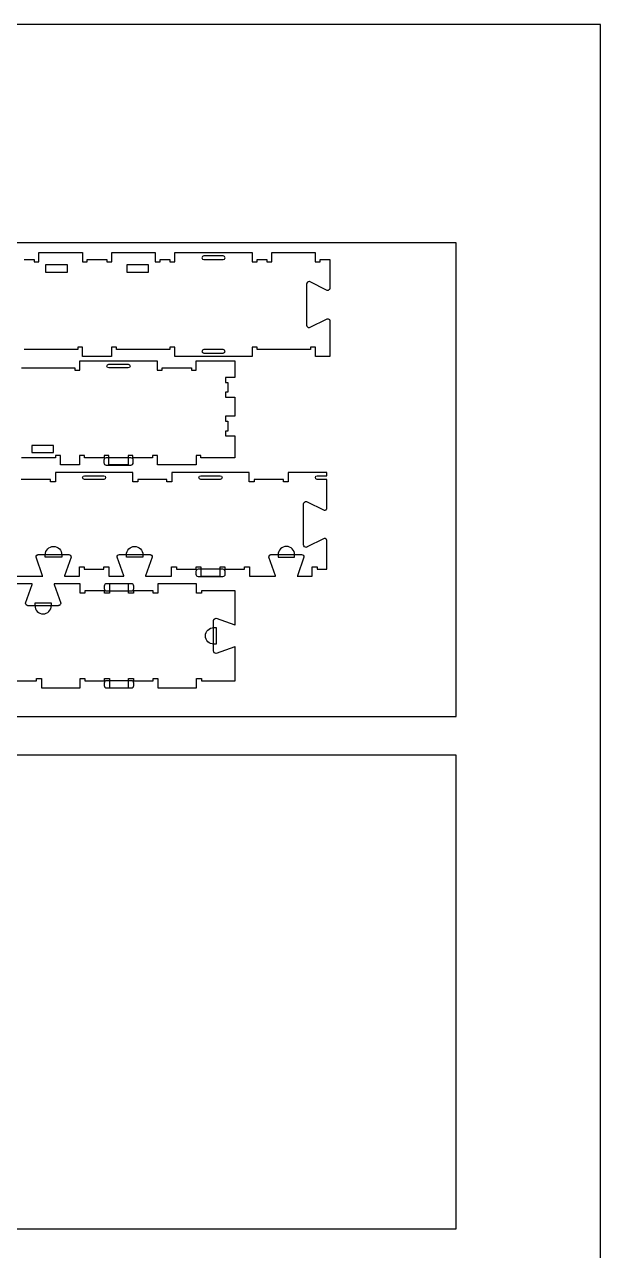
# Model space of a CAD drawing. Extents: x 0 to 4485, y 0 to 8771.
# Drawn here: x 1699 to 3183, y 2435 to 5593 of the extents above; entities that cross this region are included whole.
import ezdxf

# ---------------------------------------------------------------- set-up
doc = ezdxf.new("R2010")
doc.units = 0
for name, color, linetype in [('0_SHEET_SPRUCEPLY_2440X122', 1, 'CONTINUOUS'), ('3_ANYTOOL_CUTTHROUGH_INSID', 4, 'CONTINUOUS'), ('4_ANYTOOL_CUTTHROUGH_OUTSI', 5, 'CONTINUOUS'), ('5_ANYTOOL_HALF_MILL_9MM_IN', 3, 'CONTINUOUS'), ('DONOTCUT', 7, 'CONTINUOUS')]:
    doc.layers.add(name, color=color, linetype=linetype)

msp = doc.modelspace()

# ---------------------------------------------------------------- linework, layer by layer
at = {"layer": '0_SHEET_SPRUCEPLY_2440X122'}
for points in [[(371.7, 5031), (371.7, 3811), (2811.7, 3811), (2811.7, 5031)], [(371.7, 3711), (371.7, 2491), (2811.7, 2491), (2811.7, 3711)]]:
    msp.add_lwpolyline(points, close=True, dxfattribs=at)
at = {"layer": '3_ANYTOOL_CUTTHROUGH_INSID', "color": 4}
for points in [[(2161.1, 4987.7), (2211.1, 4987.7, 1), (2211.1, 4997.2), (2161.1, 4997.2, 1)], [(2161.1, 4987.7), (2211.1, 4987.7, 1), (2211.1, 4997.2), (2161.1, 4997.2, 1)], [(2161.1, 4756.2, 1), (2161.1, 4746.7), (2211.1, 4746.7, 1), (2211.1, 4756.2)], [(2161.1, 4756.2, 1), (2161.1, 4746.7), (2211.1, 4746.7, 1), (2211.1, 4756.2)], [(1966.4, 4708.6), (1916.4, 4708.6, -1), (1916.4, 4718.1), (1966.4, 4718.1, -1)], [(1966.4, 4708.6), (1916.4, 4708.6, -1), (1916.4, 4718.1), (1966.4, 4718.1, -1)], [(1903.5, 4421.4), (1853.5, 4421.4, -1), (1853.5, 4430.9), (1903.5, 4430.9, -1)], [(1903.5, 4421.4), (1853.5, 4421.4, -1), (1853.5, 4430.9), (1903.5, 4430.9, -1)], [(2203.5, 4421.4), (2153.5, 4421.4, -1), (2153.5, 4430.9), (2203.5, 4430.9, -1)], [(2203.5, 4421.4), (2153.5, 4421.4, -1), (2153.5, 4430.9), (2203.5, 4430.9, -1)]]:
    msp.add_lwpolyline(points, format="xyb", close=True, dxfattribs=at)
for points in [[(1753.6, 4974.2), (1753.6, 4955.7), (1809.8, 4955.7), (1809.8, 4974.2)], [(1753.6, 4974.2), (1753.6, 4955.7), (1809.8, 4955.7), (1809.8, 4974.2)], [(2018.7, 4974.2), (1962.5, 4974.2), (1962.5, 4955.7), (2018.7, 4955.7)], [(2018.7, 4974.2), (1962.5, 4974.2), (1962.5, 4955.7), (2018.7, 4955.7)], [(1774, 4490.6), (1774, 4509.1), (1717.8, 4509.1), (1717.8, 4490.6)], [(1774, 4490.6), (1774, 4509.1), (1717.8, 4509.1), (1717.8, 4490.6)]]:
    msp.add_lwpolyline(points, close=True, dxfattribs=at)
at = {"layer": '4_ANYTOOL_CUTTHROUGH_OUTSI', "color": 5}
for points in [[(1698.4, 4987.7), (1723.9, 4987.7), (1723.9, 4981.7), (1736.4, 4981.7), (1736.4, 5005.7), (1848.4, 5005.7), (1848.4, 4981.7), (1860.9, 4981.7), (1860.9, 4987.7), (1911.4, 4987.7), (1911.4, 4981.7), (1923.9, 4981.7), (1923.9, 5005.7), (2035.9, 5005.7), (2035.9, 4981.7), (2048.4, 4981.7), (2048.4, 4987.7), (2073.9, 4987.7), (2073.9, 4981.7), (2086.4, 4981.7), (2086.4, 5005.7), (2285.9, 5005.7), (2285.9, 4981.7), (2298.4, 4981.7), (2298.4, 4987.7), (2323.9, 4987.7), (2323.9, 4981.7), (2336.4, 4981.7), (2336.4, 5005.7), (2448.4, 5005.7), (2448.4, 4981.7), (2460.9, 4981.7), (2460.9, 4987.7), (2485.9, 4987.7), (2485.9, 4914), (2485.9, 4914), (2485.9, 4913.9), (2485.9, 4913.7), (2485.8, 4913.6), (2485.8, 4913.4), (2485.8, 4913.3), (2485.8, 4913.1), (2485.8, 4913), (2485.7, 4912.8), (2485.7, 4912.7), (2485.7, 4912.5), (2485.6, 4912.3), (2485.6, 4912.2), (2485.5, 4912.1), (2485.5, 4911.9), (2485.4, 4911.8), (2485.3, 4911.6), (2485.3, 4911.5), (2485.2, 4911.3), (2485.1, 4911.2), (2485, 4911.1), (2484.9, 4910.9), (2484.9, 4910.8), (2484.8, 4910.7), (2484.7, 4910.5), (2484.6, 4910.4), (2484.5, 4910.3), (2484.4, 4910.2), (2484.3, 4910.1), (2484.2, 4910), (2484.1, 4909.8), (2483.9, 4909.7), (2483.8, 4909.6, -0.218803), (2479.2, 4908.4), (2433.2, 4931), (2433.2, 4931), (2433.1, 4931), (2433.1, 4931, 0.463455), (2425.9, 4924.9), (2425.9, 4819, 0.463455), (2433.1, 4812.9), (2433.2, 4812.9), (2433.2, 4812.9), (2479.2, 4835.5), (2479.2, 4835.5, -0.218803), (2483.8, 4834.3), (2483.9, 4834.2), (2484.1, 4834), (2484.2, 4833.9), (2484.3, 4833.8), (2484.4, 4833.7), (2484.5, 4833.6), (2484.6, 4833.5), (2484.7, 4833.4), (2484.8, 4833.2), (2484.9, 4833.1), (2484.9, 4833), (2485, 4832.8), (2485.1, 4832.7), (2485.2, 4832.6), (2485.3, 4832.4), (2485.3, 4832.3), (2485.4, 4832.1), (2485.5, 4832), (2485.5, 4831.8), (2485.6, 4831.7), (2485.6, 4831.5), (2485.7, 4831.4), (2485.7, 4831.2), (2485.7, 4831.1), (2485.8, 4830.9), (2485.8, 4830.8), (2485.8, 4830.6), (2485.8, 4830.5), (2485.8, 4830.3), (2485.9, 4830.2), (2485.9, 4830), (2485.9, 4829.9), (2485.9, 4738.2), (2448.9, 4738.2), (2448.9, 4762.2), (2436.4, 4762.2), (2436.4, 4756.2), (2336.1, 4756.2), (2336.1, 4756.2), (2298.4, 4756.2), (2298.4, 4762.2), (2285.9, 4762.2), (2285.9, 4738.2), (2086.4, 4738.2), (2086.4, 4762.2), (2073.9, 4762.2), (2073.9, 4756.2), (2036.1, 4756.2), (1935.9, 4756.2), (1935.9, 4762.2), (1923.4, 4762.2), (1923.4, 4738.2), (1848.9, 4738.2), (1848.9, 4762.2), (1836.4, 4762.2), (1836.4, 4756.2), (1736.1, 4756.2), (1698.4, 4756.2)], [(1698.4, 4987.7), (1723.9, 4987.7), (1723.9, 4981.7), (1736.4, 4981.7), (1736.4, 5005.7), (1848.4, 5005.7), (1848.4, 4981.7), (1860.9, 4981.7), (1860.9, 4987.7), (1911.4, 4987.7), (1911.4, 4981.7), (1923.9, 4981.7), (1923.9, 5005.7), (2035.9, 5005.7), (2035.9, 4981.7), (2048.4, 4981.7), (2048.4, 4987.7), (2073.9, 4987.7), (2073.9, 4981.7), (2086.4, 4981.7), (2086.4, 5005.7), (2285.9, 5005.7), (2285.9, 4981.7), (2298.4, 4981.7), (2298.4, 4987.7), (2323.9, 4987.7), (2323.9, 4981.7), (2336.4, 4981.7), (2336.4, 5005.7), (2448.4, 5005.7), (2448.4, 4981.7), (2460.9, 4981.7), (2460.9, 4987.7), (2485.9, 4987.7), (2485.9, 4914), (2485.9, 4914), (2485.9, 4913.9), (2485.9, 4913.7), (2485.8, 4913.6), (2485.8, 4913.4), (2485.8, 4913.3), (2485.8, 4913.1), (2485.8, 4913), (2485.7, 4912.8), (2485.7, 4912.7), (2485.7, 4912.5), (2485.6, 4912.3), (2485.6, 4912.2), (2485.5, 4912.1), (2485.5, 4911.9), (2485.4, 4911.8), (2485.3, 4911.6), (2485.3, 4911.5), (2485.2, 4911.3), (2485.1, 4911.2), (2485, 4911.1), (2484.9, 4910.9), (2484.9, 4910.8), (2484.8, 4910.7), (2484.7, 4910.5), (2484.6, 4910.4), (2484.5, 4910.3), (2484.4, 4910.2), (2484.3, 4910.1), (2484.2, 4910), (2484.1, 4909.8), (2483.9, 4909.7), (2483.8, 4909.6, -0.218803), (2479.2, 4908.4), (2433.2, 4931), (2433.2, 4931), (2433.1, 4931), (2433.1, 4931, 0.463455), (2425.9, 4924.9), (2425.9, 4819, 0.463455), (2433.1, 4812.9), (2433.2, 4812.9), (2433.2, 4812.9), (2479.2, 4835.5), (2479.2, 4835.5, -0.218803), (2483.8, 4834.3), (2483.9, 4834.2), (2484.1, 4834), (2484.2, 4833.9), (2484.3, 4833.8), (2484.4, 4833.7), (2484.5, 4833.6), (2484.6, 4833.5), (2484.7, 4833.4), (2484.8, 4833.2), (2484.9, 4833.1), (2484.9, 4833), (2485, 4832.8), (2485.1, 4832.7), (2485.2, 4832.6), (2485.3, 4832.4), (2485.3, 4832.3), (2485.4, 4832.1), (2485.5, 4832), (2485.5, 4831.8), (2485.6, 4831.7), (2485.6, 4831.5), (2485.7, 4831.4), (2485.7, 4831.2), (2485.7, 4831.1), (2485.8, 4830.9), (2485.8, 4830.8), (2485.8, 4830.6), (2485.8, 4830.5), (2485.8, 4830.3), (2485.9, 4830.2), (2485.9, 4830), (2485.9, 4829.9), (2485.9, 4738.2), (2448.9, 4738.2), (2448.9, 4762.2), (2436.4, 4762.2), (2436.4, 4756.2), (2336.1, 4756.2), (2336.1, 4756.2), (2298.4, 4756.2), (2298.4, 4762.2), (2285.9, 4762.2), (2285.9, 4738.2), (2086.4, 4738.2), (2086.4, 4762.2), (2073.9, 4762.2), (2073.9, 4756.2), (2036.1, 4756.2), (1935.9, 4756.2), (1935.9, 4762.2), (1923.4, 4762.2), (1923.4, 4738.2), (1848.9, 4738.2), (1848.9, 4762.2), (1836.4, 4762.2), (1836.4, 4756.2), (1736.1, 4756.2), (1698.4, 4756.2)], [(1678.8, 4171.9), (1728.5, 4171.9), (1746, 4171.9), (1746, 4171.9, 0.061485), (1745.7, 4173.3), (1728.9, 4221.5), (1728.8, 4221.6), (1728.8, 4221.6), (1728.8, 4221.6, -0.198912), (1730.7, 4226.1), (1730.8, 4226.2), (1730.9, 4226.3), (1731, 4226.4), (1731.1, 4226.5), (1731.2, 4226.6), (1731.4, 4226.6), (1731.5, 4226.7), (1731.6, 4226.8), (1731.7, 4226.9), (1731.9, 4227), (1732, 4227.1), (1732.1, 4227.1), (1732.3, 4227.2), (1732.4, 4227.3), (1732.6, 4227.3), (1732.7, 4227.4), (1732.8, 4227.5), (1733, 4227.5), (1733.1, 4227.6), (1733.3, 4227.6), (1733.4, 4227.7), (1733.6, 4227.7), (1733.7, 4227.7), (1733.9, 4227.8), (1734, 4227.8), (1734.2, 4227.8), (1734.3, 4227.8), (1734.5, 4227.9), (1734.6, 4227.9), (1734.8, 4227.9), (1734.9, 4227.9), (1735.1, 4227.9), (1813.1, 4227.9, -0.414214), (1819.3, 4221.6), (1819.3, 4221.6), (1819.3, 4221.5), (1802.4, 4173.3), (1802.4, 4173.3, 0.061485), (1802.2, 4171.9), (1840.8, 4171.9), (1840.8, 4195.9), (1853.3, 4195.9), (1853.3, 4189.9), (1903.8, 4189.9), (1903.8, 4195.9), (1916.3, 4195.9), (1916.3, 4171.9), (1954.9, 4171.9), (1954.9, 4171.9, 0.061485), (1954.7, 4173.3), (1937.8, 4221.5), (1937.7, 4221.6), (1937.7, 4221.6), (1937.7, 4221.6, -0.414214), (1944, 4227.9), (2022, 4227.9), (2022.1, 4227.9), (2022.3, 4227.9), (2022.4, 4227.9), (2022.6, 4227.9), (2022.7, 4227.8), (2022.9, 4227.8), (2023, 4227.8), (2023.2, 4227.8), (2023.4, 4227.7), (2023.5, 4227.7), (2023.7, 4227.7), (2023.8, 4227.6), (2023.9, 4227.6), (2024.1, 4227.5), (2024.2, 4227.5), (2024.4, 4227.4), (2024.5, 4227.3), (2024.7, 4227.3), (2024.8, 4227.2), (2024.9, 4227.1), (2025.1, 4227.1), (2025.2, 4227), (2025.3, 4226.9), (2025.5, 4226.8), (2025.6, 4226.7), (2025.7, 4226.6), (2025.8, 4226.6), (2026, 4226.5), (2026.1, 4226.4), (2026.2, 4226.3), (2026.3, 4226.2), (2026.4, 4226.1, -0.198912), (2028.2, 4221.6), (2028.2, 4221.6), (2028.2, 4221.5), (2011.3, 4173.3), (2011.3, 4173.3, 0.061485), (2011.1, 4171.9), (2028.5, 4171.9), (2078.3, 4171.9), (2078.3, 4195.9), (2090.8, 4195.9), (2090.8, 4189.9), (2141.3, 4189.9), (2141.3, 4195.9), (2153.8, 4195.9), (2153.8, 4171.9), (2203.3, 4171.9), (2203.3, 4195.9), (2215.8, 4195.9), (2215.8, 4189.9), (2266.3, 4189.9), (2266.3, 4195.9), (2278.8, 4195.9), (2278.8, 4171.9), (2328.5, 4171.9), (2346, 4171.9), (2346, 4171.9, 0.061485), (2345.7, 4173.3), (2328.9, 4221.5), (2328.8, 4221.6), (2328.8, 4221.6), (2328.8, 4221.6, -0.198912), (2330.7, 4226.1), (2330.8, 4226.2), (2330.9, 4226.3), (2331, 4226.4), (2331.1, 4226.5), (2331.2, 4226.6), (2331.4, 4226.6), (2331.5, 4226.7), (2331.6, 4226.8), (2331.7, 4226.9), (2331.9, 4227), (2332, 4227.1), (2332.1, 4227.1), (2332.3, 4227.2), (2332.4, 4227.3), (2332.6, 4227.3), (2332.7, 4227.4), (2332.8, 4227.5), (2333, 4227.5), (2333.1, 4227.6), (2333.3, 4227.6), (2333.4, 4227.7), (2333.6, 4227.7), (2333.7, 4227.7), (2333.9, 4227.8), (2334, 4227.8), (2334.2, 4227.8), (2334.3, 4227.8), (2334.5, 4227.9), (2334.6, 4227.9), (2334.8, 4227.9), (2334.9, 4227.9), (2335.1, 4227.9), (2413.1, 4227.9, -0.414214), (2419.3, 4221.6), (2419.3, 4221.6), (2419.3, 4221.5), (2402.4, 4173.3), (2402.4, 4173.3, 0.061485), (2402.2, 4171.9), (2440.8, 4171.9), (2440.8, 4195.9), (2441, 4195.9), (2441, 4195.9), (2453.3, 4195.9), (2453.3, 4189.9), (2478.3, 4189.9), (2478.3, 4189.9), (2478.3, 4263.5), (2478.3, 4263.7), (2478.3, 4263.9), (2478.3, 4264), (2478.3, 4264.2), (2478.2, 4264.3), (2478.2, 4264.5), (2478.2, 4264.6), (2478.2, 4264.8), (2478.1, 4264.9), (2478.1, 4265.1), (2478, 4265.2), (2478, 4265.4), (2477.9, 4265.5), (2477.9, 4265.7), (2477.8, 4265.8), (2477.8, 4266), (2477.7, 4266.1), (2477.6, 4266.3), (2477.5, 4266.4), (2477.5, 4266.5), (2477.4, 4266.7), (2477.3, 4266.8), (2477.2, 4266.9), (2477.1, 4267), (2477, 4267.2), (2476.9, 4267.3), (2476.8, 4267.4), (2476.7, 4267.5), (2476.6, 4267.6), (2476.5, 4267.7), (2476.4, 4267.8), (2476.3, 4267.9, 0.218803), (2471.6, 4269.2), (2425.6, 4246.6), (2425.6, 4246.6), (2425.6, 4246.5), (2425.6, 4246.5, -0.463455), (2418.3, 4252.7), (2418.3, 4358.5, -0.463455), (2425.6, 4364.7), (2425.6, 4364.7), (2425.6, 4364.7), (2471.6, 4342), (2471.6, 4342, 0.218803), (2476.3, 4343.3), (2476.4, 4343.4), (2476.5, 4343.5), (2476.6, 4343.6), (2476.7, 4343.7), (2476.8, 4343.9), (2476.9, 4344), (2477, 4344.1), (2477.1, 4344.2), (2477.2, 4344.3), (2477.3, 4344.5), (2477.4, 4344.6), (2477.5, 4344.7), (2477.5, 4344.9), (2477.6, 4345), (2477.7, 4345.2), (2477.8, 4345.3), (2477.8, 4345.4), (2477.9, 4345.6), (2477.9, 4345.7), (2478, 4345.9), (2478, 4346), (2478.1, 4346.2), (2478.1, 4346.3), (2478.2, 4346.5), (2478.2, 4346.6), (2478.2, 4346.8), (2478.2, 4347), (2478.3, 4347.1), (2478.3, 4347.3), (2478.3, 4347.4), (2478.3, 4347.6), (2478.3, 4347.7), (2478.3, 4421.4), (2453.5, 4421.4), (2453.5, 4421.4, -1), (2453.5, 4430.9), (2478.3, 4430.9), (2478.3, 4439.4), (2378.8, 4439.4), (2378.8, 4415.4), (2366.3, 4415.4), (2366.3, 4421.4), (2328.5, 4421.4), (2290.8, 4421.4), (2290.8, 4415.4), (2278.3, 4415.4), (2278.3, 4415.6), (2278.3, 4415.6), (2278.3, 4439.4), (2078.8, 4439.4), (2078.8, 4415.4), (2066.3, 4415.4), (2066.3, 4421.4), (2028.5, 4421.4), (1990.8, 4421.4), (1990.8, 4415.4), (1978.3, 4415.4), (1978.3, 4439.4), (1778.8, 4439.4), (1778.8, 4415.4), (1766.3, 4415.4), (1766.3, 4421.4), (1728.5, 4421.4), (1690.8, 4421.4)], [(1678.8, 4171.9), (1728.5, 4171.9), (1746, 4171.9), (1746, 4171.9, 0.061485), (1745.7, 4173.3), (1728.9, 4221.5), (1728.8, 4221.6), (1728.8, 4221.6), (1728.8, 4221.6, -0.198912), (1730.7, 4226.1), (1730.8, 4226.2), (1730.9, 4226.3), (1731, 4226.4), (1731.1, 4226.5), (1731.2, 4226.6), (1731.4, 4226.6), (1731.5, 4226.7), (1731.6, 4226.8), (1731.7, 4226.9), (1731.9, 4227), (1732, 4227.1), (1732.1, 4227.1), (1732.3, 4227.2), (1732.4, 4227.3), (1732.6, 4227.3), (1732.7, 4227.4), (1732.8, 4227.5), (1733, 4227.5), (1733.1, 4227.6), (1733.3, 4227.6), (1733.4, 4227.7), (1733.6, 4227.7), (1733.7, 4227.7), (1733.9, 4227.8), (1734, 4227.8), (1734.2, 4227.8), (1734.3, 4227.8), (1734.5, 4227.9), (1734.6, 4227.9), (1734.8, 4227.9), (1734.9, 4227.9), (1735.1, 4227.9), (1813.1, 4227.9, -0.414214), (1819.3, 4221.6), (1819.3, 4221.6), (1819.3, 4221.5), (1802.4, 4173.3), (1802.4, 4173.3, 0.061485), (1802.2, 4171.9), (1840.8, 4171.9), (1840.8, 4195.9), (1853.3, 4195.9), (1853.3, 4189.9), (1903.8, 4189.9), (1903.8, 4195.9), (1916.3, 4195.9), (1916.3, 4171.9), (1954.9, 4171.9), (1954.9, 4171.9, 0.061485), (1954.7, 4173.3), (1937.8, 4221.5), (1937.7, 4221.6), (1937.7, 4221.6), (1937.7, 4221.6, -0.414214), (1944, 4227.9), (2022, 4227.9), (2022.1, 4227.9), (2022.3, 4227.9), (2022.4, 4227.9), (2022.6, 4227.9), (2022.7, 4227.8), (2022.9, 4227.8), (2023, 4227.8), (2023.2, 4227.8), (2023.4, 4227.7), (2023.5, 4227.7), (2023.7, 4227.7), (2023.8, 4227.6), (2023.9, 4227.6), (2024.1, 4227.5), (2024.2, 4227.5), (2024.4, 4227.4), (2024.5, 4227.3), (2024.7, 4227.3), (2024.8, 4227.2), (2024.9, 4227.1), (2025.1, 4227.1), (2025.2, 4227), (2025.3, 4226.9), (2025.5, 4226.8), (2025.6, 4226.7), (2025.7, 4226.6), (2025.8, 4226.6), (2026, 4226.5), (2026.1, 4226.4), (2026.2, 4226.3), (2026.3, 4226.2), (2026.4, 4226.1, -0.198912), (2028.2, 4221.6), (2028.2, 4221.6), (2028.2, 4221.5), (2011.3, 4173.3), (2011.3, 4173.3, 0.061485), (2011.1, 4171.9), (2028.5, 4171.9), (2078.3, 4171.9), (2078.3, 4195.9), (2090.8, 4195.9), (2090.8, 4189.9), (2141.3, 4189.9), (2141.3, 4195.9), (2153.8, 4195.9), (2153.8, 4171.9), (2203.3, 4171.9), (2203.3, 4195.9), (2215.8, 4195.9), (2215.8, 4189.9), (2266.3, 4189.9), (2266.3, 4195.9), (2278.8, 4195.9), (2278.8, 4171.9), (2328.5, 4171.9), (2346, 4171.9), (2346, 4171.9, 0.061485), (2345.7, 4173.3), (2328.9, 4221.5), (2328.8, 4221.6), (2328.8, 4221.6), (2328.8, 4221.6, -0.198912), (2330.7, 4226.1), (2330.8, 4226.2), (2330.9, 4226.3), (2331, 4226.4), (2331.1, 4226.5), (2331.2, 4226.6), (2331.4, 4226.6), (2331.5, 4226.7), (2331.6, 4226.8), (2331.7, 4226.9), (2331.9, 4227), (2332, 4227.1), (2332.1, 4227.1), (2332.3, 4227.2), (2332.4, 4227.3), (2332.6, 4227.3), (2332.7, 4227.4), (2332.8, 4227.5), (2333, 4227.5), (2333.1, 4227.6), (2333.3, 4227.6), (2333.4, 4227.7), (2333.6, 4227.7), (2333.7, 4227.7), (2333.9, 4227.8), (2334, 4227.8), (2334.2, 4227.8), (2334.3, 4227.8), (2334.5, 4227.9), (2334.6, 4227.9), (2334.8, 4227.9), (2334.9, 4227.9), (2335.1, 4227.9), (2413.1, 4227.9, -0.414214), (2419.3, 4221.6), (2419.3, 4221.6), (2419.3, 4221.5), (2402.4, 4173.3), (2402.4, 4173.3, 0.061485), (2402.2, 4171.9), (2440.8, 4171.9), (2440.8, 4195.9), (2441, 4195.9), (2441, 4195.9), (2453.3, 4195.9), (2453.3, 4189.9), (2478.3, 4189.9), (2478.3, 4189.9), (2478.3, 4263.5), (2478.3, 4263.7), (2478.3, 4263.9), (2478.3, 4264), (2478.3, 4264.2), (2478.2, 4264.3), (2478.2, 4264.5), (2478.2, 4264.6), (2478.2, 4264.8), (2478.1, 4264.9), (2478.1, 4265.1), (2478, 4265.2), (2478, 4265.4), (2477.9, 4265.5), (2477.9, 4265.7), (2477.8, 4265.8), (2477.8, 4266), (2477.7, 4266.1), (2477.6, 4266.3), (2477.5, 4266.4), (2477.5, 4266.5), (2477.4, 4266.7), (2477.3, 4266.8), (2477.2, 4266.9), (2477.1, 4267), (2477, 4267.2), (2476.9, 4267.3), (2476.8, 4267.4), (2476.7, 4267.5), (2476.6, 4267.6), (2476.5, 4267.7), (2476.4, 4267.8), (2476.3, 4267.9, 0.218803), (2471.6, 4269.2), (2425.6, 4246.6), (2425.6, 4246.6), (2425.6, 4246.5), (2425.6, 4246.5, -0.463455), (2418.3, 4252.7), (2418.3, 4358.5, -0.463455), (2425.6, 4364.7), (2425.6, 4364.7), (2425.6, 4364.7), (2471.6, 4342), (2471.6, 4342, 0.218803), (2476.3, 4343.3), (2476.4, 4343.4), (2476.5, 4343.5), (2476.6, 4343.6), (2476.7, 4343.7), (2476.8, 4343.9), (2476.9, 4344), (2477, 4344.1), (2477.1, 4344.2), (2477.2, 4344.3), (2477.3, 4344.5), (2477.4, 4344.6), (2477.5, 4344.7), (2477.5, 4344.9), (2477.6, 4345), (2477.7, 4345.2), (2477.8, 4345.3), (2477.8, 4345.4), (2477.9, 4345.6), (2477.9, 4345.7), (2478, 4345.9), (2478, 4346), (2478.1, 4346.2), (2478.1, 4346.3), (2478.2, 4346.5), (2478.2, 4346.6), (2478.2, 4346.8), (2478.2, 4347), (2478.3, 4347.1), (2478.3, 4347.3), (2478.3, 4347.4), (2478.3, 4347.6), (2478.3, 4347.7), (2478.3, 4421.4), (2453.5, 4421.4), (2453.5, 4421.4, -1), (2453.5, 4430.9), (2478.3, 4430.9), (2478.3, 4439.4), (2378.8, 4439.4), (2378.8, 4415.4), (2366.3, 4415.4), (2366.3, 4421.4), (2328.5, 4421.4), (2290.8, 4421.4), (2290.8, 4415.4), (2278.3, 4415.4), (2278.3, 4415.6), (2278.3, 4415.6), (2278.3, 4439.4), (2078.8, 4439.4), (2078.8, 4415.4), (2066.3, 4415.4), (2066.3, 4421.4), (2028.5, 4421.4), (1990.8, 4421.4), (1990.8, 4415.4), (1978.3, 4415.4), (1978.3, 4439.4), (1778.8, 4439.4), (1778.8, 4415.4), (1766.3, 4415.4), (1766.3, 4421.4), (1728.5, 4421.4), (1690.8, 4421.4)], [(1679.9, 3902.7), (1730.4, 3902.7), (1730.4, 3908.7), (1742.9, 3908.7), (1742.9, 3884.7), (1842.4, 3884.7), (1842.4, 3908.7), (1854.9, 3908.7), (1854.9, 3902.7), (1905.4, 3902.7), (1905.4, 3908.7), (1905.7, 3908.7), (1905.7, 3908.7), (1917.7, 3908.7), (1917.9, 3908.7), (1917.9, 3908.4), (1917.9, 3884.7), (1967.4, 3884.7), (1967.4, 3908.4), (1967.4, 3908.7), (1979.9, 3908.7), (1979.9, 3902.7), (2030.4, 3902.7), (2030.4, 3908.7), (2042.9, 3908.7), (2042.9, 3884.7), (2142.4, 3884.7), (2142.4, 3908.7), (2154.9, 3908.7), (2154.9, 3902.7), (2242.4, 3902.7), (2242.4, 3990.3), (2242.4, 3990.3, 0.061485), (2241, 3990.1), (2192.8, 3973.2), (2192.7, 3973.2), (2192.7, 3973.2), (2192.7, 3973.2, -0.414214), (2186.4, 3979.4), (2186.4, 4057.4), (2186.4, 4057.6), (2186.4, 4057.7), (2186.4, 4057.9), (2186.4, 4058), (2186.5, 4058.2), (2186.5, 4058.4), (2186.5, 4058.5), (2186.5, 4058.7), (2186.6, 4058.8), (2186.6, 4059), (2186.6, 4059.1), (2186.7, 4059.3), (2186.7, 4059.4), (2186.8, 4059.5), (2186.8, 4059.7), (2186.9, 4059.8), (2187, 4060), (2187, 4060.1), (2187.1, 4060.3), (2187.2, 4060.4), (2187.2, 4060.5), (2187.3, 4060.7), (2187.4, 4060.8), (2187.5, 4060.9), (2187.6, 4061.1), (2187.7, 4061.2), (2187.7, 4061.3), (2187.8, 4061.4), (2187.9, 4061.5), (2188, 4061.6), (2188.1, 4061.8), (2188.2, 4061.9, -0.198912), (2192.7, 4063.7), (2192.7, 4063.7), (2192.8, 4063.7), (2241, 4046.8), (2241, 4046.8, 0.061485), (2242.4, 4046.6), (2242.4, 4134.2), (2154.9, 4134.2), (2154.9, 4128.2), (2142.4, 4128.2), (2142.4, 4128.4), (2142.4, 4128.4), (2142.4, 4152.2), (2092.7, 4152.2), (2042.9, 4152.2), (2042.9, 4128.2), (2030.4, 4128.2), (2030.4, 4134.2), (1979.9, 4134.2), (1979.9, 4128.2), (1967.4, 4128.2), (1967.4, 4152.2), (1917.9, 4152.2), (1917.9, 4128.2), (1905.4, 4128.2), (1905.4, 4134.2), (1854.9, 4134.2), (1854.9, 4128.2), (1842.4, 4128.2), (1842.4, 4152.2), (1775.2, 4152.2), (1775.2, 4152.2, 0.061485), (1775.5, 4150.8), (1792.4, 4102.5), (1792.4, 4102.5), (1792.4, 4102.4), (1792.4, 4102.4, -0.198912), (1790.5, 4098), (1790.4, 4097.9), (1790.3, 4097.8), (1790.2, 4097.7), (1790.1, 4097.6), (1790, 4097.5), (1789.9, 4097.4), (1789.7, 4097.3), (1789.6, 4097.3), (1789.5, 4097.2), (1789.3, 4097.1), (1789.2, 4097), (1789.1, 4096.9), (1788.9, 4096.9), (1788.8, 4096.8), (1788.7, 4096.7), (1788.5, 4096.7), (1788.4, 4096.6), (1788.2, 4096.6), (1788.1, 4096.5), (1787.9, 4096.5), (1787.8, 4096.4), (1787.6, 4096.4), (1787.5, 4096.3), (1787.3, 4096.3), (1787.2, 4096.3), (1787, 4096.3), (1786.9, 4096.2), (1786.7, 4096.2), (1786.6, 4096.2), (1786.4, 4096.2), (1786.3, 4096.2), (1786.1, 4096.2), (1708.1, 4096.2, -0.414214), (1701.9, 4102.4), (1701.9, 4102.5), (1701.9, 4102.5), (1718.8, 4150.8), (1718.8, 4150.8, 0.061485), (1719, 4152.2), (1680.4, 4152.2)], [(1679.9, 3902.7), (1730.4, 3902.7), (1730.4, 3908.7), (1742.9, 3908.7), (1742.9, 3884.7), (1842.4, 3884.7), (1842.4, 3908.7), (1854.9, 3908.7), (1854.9, 3902.7), (1905.4, 3902.7), (1905.4, 3908.7), (1905.7, 3908.7), (1905.7, 3908.7), (1917.7, 3908.7), (1917.9, 3908.7), (1917.9, 3908.4), (1917.9, 3884.7), (1967.4, 3884.7), (1967.4, 3908.4), (1967.4, 3908.7), (1979.9, 3908.7), (1979.9, 3902.7), (2030.4, 3902.7), (2030.4, 3908.7), (2042.9, 3908.7), (2042.9, 3884.7), (2142.4, 3884.7), (2142.4, 3908.7), (2154.9, 3908.7), (2154.9, 3902.7), (2242.4, 3902.7), (2242.4, 3990.3), (2242.4, 3990.3, 0.061485), (2241, 3990.1), (2192.8, 3973.2), (2192.7, 3973.2), (2192.7, 3973.2), (2192.7, 3973.2, -0.414214), (2186.4, 3979.4), (2186.4, 4057.4), (2186.4, 4057.6), (2186.4, 4057.7), (2186.4, 4057.9), (2186.4, 4058), (2186.5, 4058.2), (2186.5, 4058.4), (2186.5, 4058.5), (2186.5, 4058.7), (2186.6, 4058.8), (2186.6, 4059), (2186.6, 4059.1), (2186.7, 4059.3), (2186.7, 4059.4), (2186.8, 4059.5), (2186.8, 4059.7), (2186.9, 4059.8), (2187, 4060), (2187, 4060.1), (2187.1, 4060.3), (2187.2, 4060.4), (2187.2, 4060.5), (2187.3, 4060.7), (2187.4, 4060.8), (2187.5, 4060.9), (2187.6, 4061.1), (2187.7, 4061.2), (2187.7, 4061.3), (2187.8, 4061.4), (2187.9, 4061.5), (2188, 4061.6), (2188.1, 4061.8), (2188.2, 4061.9, -0.198912), (2192.7, 4063.7), (2192.7, 4063.7), (2192.8, 4063.7), (2241, 4046.8), (2241, 4046.8, 0.061485), (2242.4, 4046.6), (2242.4, 4134.2), (2154.9, 4134.2), (2154.9, 4128.2), (2142.4, 4128.2), (2142.4, 4128.4), (2142.4, 4128.4), (2142.4, 4152.2), (2092.7, 4152.2), (2042.9, 4152.2), (2042.9, 4128.2), (2030.4, 4128.2), (2030.4, 4134.2), (1979.9, 4134.2), (1979.9, 4128.2), (1967.4, 4128.2), (1967.4, 4152.2), (1917.9, 4152.2), (1917.9, 4128.2), (1905.4, 4128.2), (1905.4, 4134.2), (1854.9, 4134.2), (1854.9, 4128.2), (1842.4, 4128.2), (1842.4, 4152.2), (1775.2, 4152.2), (1775.2, 4152.2, 0.061485), (1775.5, 4150.8), (1792.4, 4102.5), (1792.4, 4102.5), (1792.4, 4102.4), (1792.4, 4102.4, -0.198912), (1790.5, 4098), (1790.4, 4097.9), (1790.3, 4097.8), (1790.2, 4097.7), (1790.1, 4097.6), (1790, 4097.5), (1789.9, 4097.4), (1789.7, 4097.3), (1789.6, 4097.3), (1789.5, 4097.2), (1789.3, 4097.1), (1789.2, 4097), (1789.1, 4096.9), (1788.9, 4096.9), (1788.8, 4096.8), (1788.7, 4096.7), (1788.5, 4096.7), (1788.4, 4096.6), (1788.2, 4096.6), (1788.1, 4096.5), (1787.9, 4096.5), (1787.8, 4096.4), (1787.6, 4096.4), (1787.5, 4096.3), (1787.3, 4096.3), (1787.2, 4096.3), (1787, 4096.3), (1786.9, 4096.2), (1786.7, 4096.2), (1786.6, 4096.2), (1786.4, 4096.2), (1786.3, 4096.2), (1786.1, 4096.2), (1708.1, 4096.2, -0.414214), (1701.9, 4102.4), (1701.9, 4102.5), (1701.9, 4102.5), (1718.8, 4150.8), (1718.8, 4150.8, 0.061485), (1719, 4152.2), (1680.4, 4152.2)]]:
    msp.add_lwpolyline(points, format="xyb", dxfattribs=at)
msp.add_lwpolyline([(1691.2, 4708.6), (1791.4, 4708.6), (1829.2, 4708.6), (1829.2, 4702.6), (1841.7, 4702.6), (1841.7, 4726.6), (1841.7, 4726.6), (2041.2, 4726.6), (2041.2, 4702.8), (2041.2, 4702.6), (2053.7, 4702.6), (2053.7, 4708.6), (2091.4, 4708.6), (2129.2, 4708.6), (2129.2, 4702.6), (2141.7, 4702.6), (2141.7, 4702.8), (2141.7, 4702.8), (2141.7, 4726.6), (2241.2, 4726.6), (2241.2, 4684.1), (2217.2, 4684.1), (2217.2, 4671.6), (2223.2, 4671.6), (2223.2, 4646.1), (2217.2, 4646.1), (2217.2, 4633.6), (2241.2, 4633.6), (2241.2, 4584.1), (2217.2, 4584.1), (2217.2, 4571.6), (2217.4, 4571.6), (2217.4, 4571.6), (2223.2, 4571.6), (2223.2, 4546.1), (2217.2, 4546.1), (2217.2, 4533.6), (2241.2, 4533.6), (2241.2, 4477.1), (2153.7, 4477.1), (2153.7, 4483.1), (2141.2, 4483.1), (2141.2, 4482.8), (2141.2, 4482.8), (2141.2, 4459.1), (2091.4, 4459.1), (2041.7, 4459.1), (2041.7, 4483.1), (2029.2, 4483.1), (2029.2, 4477.1), (1978.7, 4477.1), (1978.7, 4483.1), (1966.2, 4483.1), (1966.2, 4459.1), (1916.7, 4459.1), (1916.7, 4483.1), (1904.2, 4483.1), (1904.2, 4477.1), (1853.7, 4477.1), (1853.7, 4483.1), (1841.2, 4483.1), (1841.2, 4459.1), (1791.7, 4459.1), (1791.7, 4482.8), (1791.7, 4483.1), (1779.2, 4483.1), (1779.2, 4477.1), (1691.2, 4477.1)], dxfattribs=at)
msp.add_lwpolyline([(1691.2, 4708.6), (1791.4, 4708.6), (1829.2, 4708.6), (1829.2, 4702.6), (1841.7, 4702.6), (1841.7, 4726.6), (1841.7, 4726.6), (2041.2, 4726.6), (2041.2, 4702.8), (2041.2, 4702.6), (2053.7, 4702.6), (2053.7, 4708.6), (2091.4, 4708.6), (2129.2, 4708.6), (2129.2, 4702.6), (2141.7, 4702.6), (2141.7, 4702.8), (2141.7, 4702.8), (2141.7, 4726.6), (2241.2, 4726.6), (2241.2, 4684.1), (2217.2, 4684.1), (2217.2, 4671.6), (2223.2, 4671.6), (2223.2, 4646.1), (2217.2, 4646.1), (2217.2, 4633.6), (2241.2, 4633.6), (2241.2, 4584.1), (2217.2, 4584.1), (2217.2, 4571.6), (2217.4, 4571.6), (2217.4, 4571.6), (2223.2, 4571.6), (2223.2, 4546.1), (2217.2, 4546.1), (2217.2, 4533.6), (2241.2, 4533.6), (2241.2, 4477.1), (2153.7, 4477.1), (2153.7, 4483.1), (2141.2, 4483.1), (2141.2, 4482.8), (2141.2, 4482.8), (2141.2, 4459.1), (2091.4, 4459.1), (2041.7, 4459.1), (2041.7, 4483.1), (2029.2, 4483.1), (2029.2, 4477.1), (1978.7, 4477.1), (1978.7, 4483.1), (1966.2, 4483.1), (1966.2, 4459.1), (1916.7, 4459.1), (1916.7, 4483.1), (1904.2, 4483.1), (1904.2, 4477.1), (1853.7, 4477.1), (1853.7, 4483.1), (1841.2, 4483.1), (1841.2, 4459.1), (1791.7, 4459.1), (1791.7, 4482.8), (1791.7, 4483.1), (1779.2, 4483.1), (1779.2, 4477.1), (1691.2, 4477.1)], dxfattribs=at)
at = {"layer": '5_ANYTOOL_HALF_MILL_9MM_IN'}
for points in [[(1909.6, 4477.1, 0.414214), (1903.6, 4471.1), (1903.6, 4464.6, 0.414214), (1909.6, 4458.6), (1973.3, 4458.6, 0.414214), (1979.3, 4464.6), (1979.3, 4471.1, 0.414214), (1973.3, 4477.1)], [(1909.6, 4477.1, 0.414214), (1903.6, 4471.1), (1903.6, 4464.6, 0.414214), (1909.6, 4458.6), (1973.3, 4458.6, 0.414214), (1979.3, 4464.6), (1979.3, 4471.1, 0.414214), (1973.3, 4477.1)], [(1752.8, 4227.6, -1), (1795.3, 4227.6), (1795.3, 4227.4), (1795.3, 4221.4), (1752.8, 4221.4), (1752.8, 4227.4), (1752.8, 4227.6)], [(1752.8, 4227.6, -1), (1795.3, 4227.6), (1795.3, 4227.4), (1795.3, 4221.4), (1752.8, 4221.4), (1752.8, 4227.4), (1752.8, 4227.6)], [(1961.7, 4227.6, -1), (2004.2, 4227.6), (2004.2, 4227.4), (2004.2, 4221.4), (1961.7, 4221.4), (1961.7, 4227.4), (1961.7, 4227.6)], [(1961.7, 4227.6, -1), (2004.2, 4227.6), (2004.2, 4227.4), (2004.2, 4221.4), (1961.7, 4221.4), (1961.7, 4227.4), (1961.7, 4227.6)], [(2395.3, 4227.6, 1), (2352.8, 4227.6), (2352.8, 4227.4), (2352.8, 4221.4), (2395.3, 4221.4), (2395.3, 4227.4), (2395.3, 4227.6)], [(2395.3, 4227.6, 1), (2352.8, 4227.6), (2352.8, 4227.4), (2352.8, 4221.4), (2395.3, 4221.4), (2395.3, 4227.4), (2395.3, 4227.6)], [(2146.7, 4189.9, 0.414214), (2140.7, 4183.9), (2140.7, 4177.4, 0.414214), (2146.7, 4171.4), (2210.4, 4171.4, 0.414214), (2216.4, 4177.4), (2216.4, 4183.9, 0.414214), (2210.4, 4189.9)], [(2146.7, 4189.9, 0.414214), (2140.7, 4183.9), (2140.7, 4177.4, 0.414214), (2146.7, 4171.4), (2210.4, 4171.4, 0.414214), (2216.4, 4177.4), (2216.4, 4183.9, 0.414214), (2210.4, 4189.9)], [(1910.8, 4152.7, 0.414214), (1904.8, 4146.7), (1904.8, 4140.2, 0.414214), (1910.8, 4134.2), (1974.5, 4134.2, 0.414214), (1980.5, 4140.2), (1980.5, 4146.7, 0.414214), (1974.5, 4152.7)], [(1910.8, 4152.7, 0.414214), (1904.8, 4146.7), (1904.8, 4140.2, 0.414214), (1910.8, 4134.2), (1974.5, 4134.2, 0.414214), (1980.5, 4140.2), (1980.5, 4146.7, 0.414214), (1974.5, 4152.7)], [(1725.9, 4096.4, 0.414214), (1747.1, 4075.2, 0.414214), (1768.4, 4096.4), (1768.4, 4096.7), (1768.4, 4102.7), (1725.9, 4102.7), (1725.9, 4096.7), (1725.9, 4096.4)], [(1725.9, 4096.4, 0.414214), (1747.1, 4075.2, 0.414214), (1768.4, 4096.4), (1768.4, 4096.7), (1768.4, 4102.7), (1725.9, 4102.7), (1725.9, 4096.7), (1725.9, 4096.4)], [(2186.7, 3997.2, -1), (2186.7, 4039.7), (2186.9, 4039.7), (2192.9, 4039.7), (2192.9, 3997.2), (2186.9, 3997.2), (2186.7, 3997.2)], [(2186.7, 3997.2, -1), (2186.7, 4039.7), (2186.9, 4039.7), (2192.9, 4039.7), (2192.9, 3997.2), (2186.9, 3997.2), (2186.7, 3997.2)], [(1910.8, 3902.7, 0.414214), (1904.8, 3896.7), (1904.8, 3890.2, 0.414214), (1910.8, 3884.2), (1974.5, 3884.2, 0.414214), (1980.5, 3890.2), (1980.5, 3896.7, 0.414214), (1974.5, 3902.7)], [(1910.8, 3902.7, 0.414214), (1904.8, 3896.7), (1904.8, 3890.2, 0.414214), (1910.8, 3884.2), (1974.5, 3884.2, 0.414214), (1980.5, 3890.2), (1980.5, 3896.7, 0.414214), (1974.5, 3902.7)]]:
    msp.add_lwpolyline(points, format="xyb", close=True, dxfattribs=at)
at = {"layer": 'DONOTCUT'}
msp.add_lwpolyline([(0, 0), (3183.4, 0), (3183.4, 5593.4), (0, 5593.4)], close=True, dxfattribs=at)

doc.saveas('drawing.dxf')
